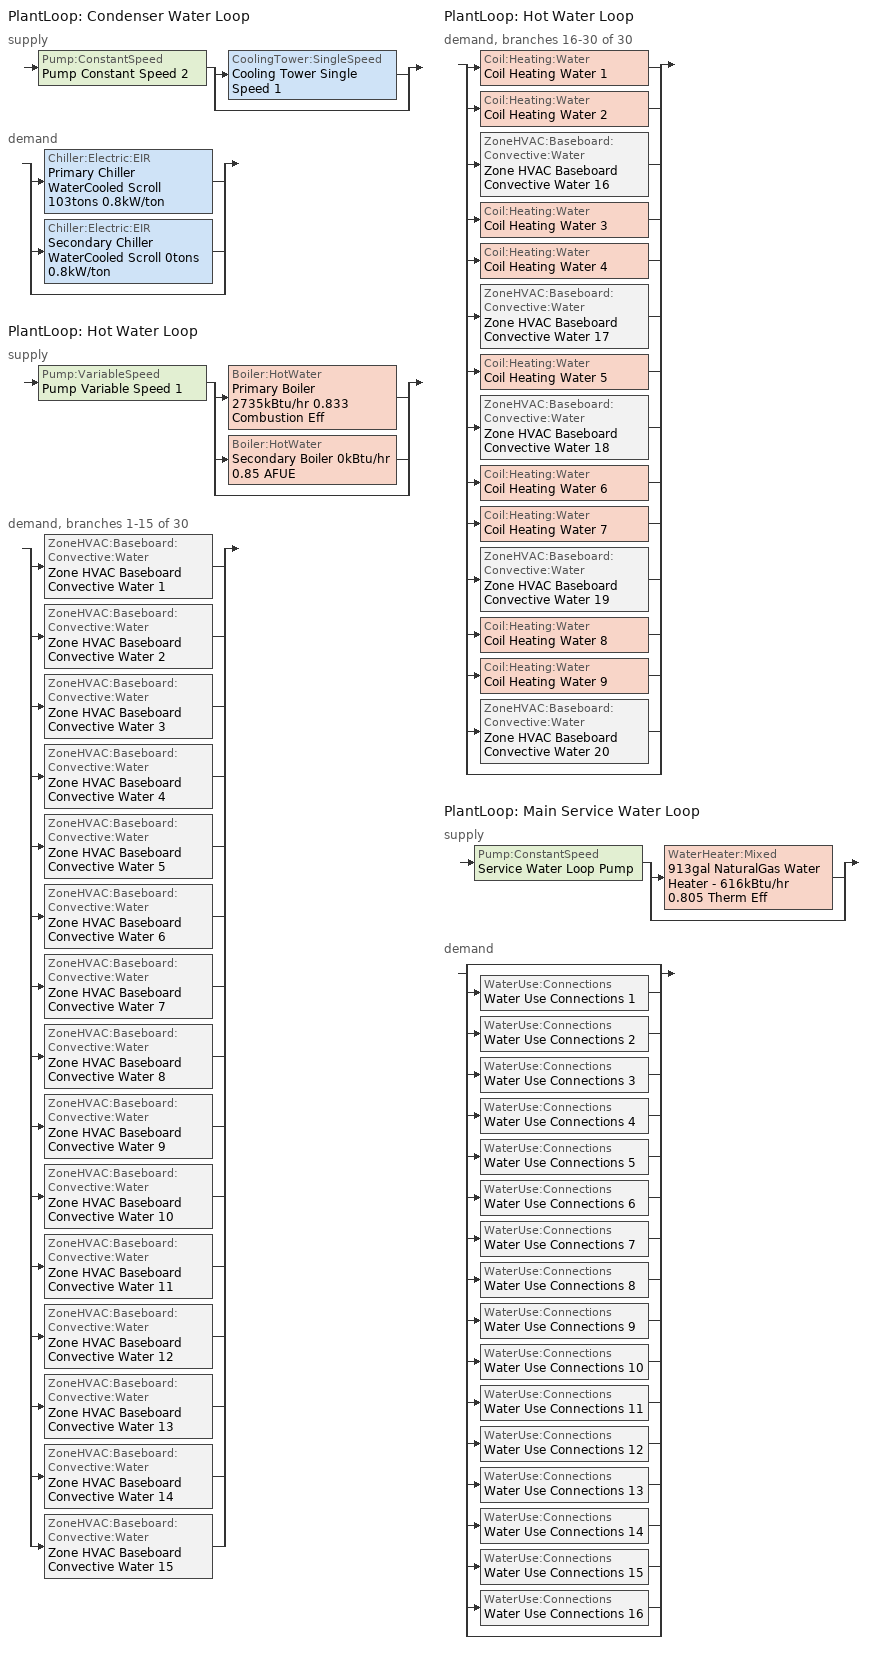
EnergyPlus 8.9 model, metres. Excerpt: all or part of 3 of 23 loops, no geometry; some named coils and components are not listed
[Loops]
PlantLoop 'Condenser Water Loop'
 supply: Pump:ConstantSpeed 'Pump Constant Speed 2' > split
  | CoolingTower:SingleSpeed 'Cooling Tower Single Speed 1'
  | bypass
 demand: split
  | Chiller:Electric:EIR 'Primary Chiller WaterCooled Scroll 103tons 0.8kW/ton'
  | Chiller:Electric:EIR 'Secondary Chiller WaterCooled Scroll 0tons 0.8kW/ton'
  | bypass
PlantLoop 'Hot Water Loop'
 supply: Pump:VariableSpeed 'Pump Variable Speed 1' > split
  | Boiler:HotWater 'Primary Boiler 2735kBtu/hr 0.833 Combustion Eff'
  | Boiler:HotWater 'Secondary Boiler 0kBtu/hr 0.85 AFUE'
  | bypass
 demand, branches 1-15 of 30: split
  | ZoneHVAC:Baseboard:Convective:Water 'Zone HVAC Baseboard Convective Water 1'
  | ZoneHVAC:Baseboard:Convective:Water 'Zone HVAC Baseboard Convective Water 2'
  | ZoneHVAC:Baseboard:Convective:Water 'Zone HVAC Baseboard Convective Water 3'
  | ZoneHVAC:Baseboard:Convective:Water 'Zone HVAC Baseboard Convective Water 4'
  | ZoneHVAC:Baseboard:Convective:Water 'Zone HVAC Baseboard Convective Water 5'
  | ZoneHVAC:Baseboard:Convective:Water 'Zone HVAC Baseboard Convective Water 6'
  | ZoneHVAC:Baseboard:Convective:Water 'Zone HVAC Baseboard Convective Water 7'
  | ZoneHVAC:Baseboard:Convective:Water 'Zone HVAC Baseboard Convective Water 8'
  | ZoneHVAC:Baseboard:Convective:Water 'Zone HVAC Baseboard Convective Water 9'
  | ZoneHVAC:Baseboard:Convective:Water 'Zone HVAC Baseboard Convective Water 10'
  | ZoneHVAC:Baseboard:Convective:Water 'Zone HVAC Baseboard Convective Water 11'
  | ZoneHVAC:Baseboard:Convective:Water 'Zone HVAC Baseboard Convective Water 12'
  | ZoneHVAC:Baseboard:Convective:Water 'Zone HVAC Baseboard Convective Water 13'
  | ZoneHVAC:Baseboard:Convective:Water 'Zone HVAC Baseboard Convective Water 14'
  | ZoneHVAC:Baseboard:Convective:Water 'Zone HVAC Baseboard Convective Water 15'
PlantLoop 'Hot Water Loop'
 demand, branches 16-30 of 30: split
  | Coil:Heating:Water 'Coil Heating Water 1'
  | Coil:Heating:Water 'Coil Heating Water 2'
  | ZoneHVAC:Baseboard:Convective:Water 'Zone HVAC Baseboard Convective Water 16'
  | Coil:Heating:Water 'Coil Heating Water 3'
  | Coil:Heating:Water 'Coil Heating Water 4'
  | ZoneHVAC:Baseboard:Convective:Water 'Zone HVAC Baseboard Convective Water 17'
  | Coil:Heating:Water 'Coil Heating Water 5'
  | ZoneHVAC:Baseboard:Convective:Water 'Zone HVAC Baseboard Convective Water 18'
  | Coil:Heating:Water 'Coil Heating Water 6'
  | Coil:Heating:Water 'Coil Heating Water 7'
  | ZoneHVAC:Baseboard:Convective:Water 'Zone HVAC Baseboard Convective Water 19'
  | Coil:Heating:Water 'Coil Heating Water 8'
  | Coil:Heating:Water 'Coil Heating Water 9'
  | ZoneHVAC:Baseboard:Convective:Water 'Zone HVAC Baseboard Convective Water 20'
  | bypass
PlantLoop 'Main Service Water Loop'
 supply: Pump:ConstantSpeed 'Service Water Loop Pump' > split
  | WaterHeater:Mixed '913gal NaturalGas Water Heater - 616kBtu/hr 0.805 Therm Eff'
  | bypass
 demand: split
  | bypass
  | WaterUse:Connections 'Water Use Connections 1'
  | WaterUse:Connections 'Water Use Connections 2'
  | WaterUse:Connections 'Water Use Connections 3'
  | WaterUse:Connections 'Water Use Connections 4'
  | WaterUse:Connections 'Water Use Connections 5'
  | WaterUse:Connections 'Water Use Connections 6'
  | WaterUse:Connections 'Water Use Connections 7'
  | WaterUse:Connections 'Water Use Connections 8'
  | WaterUse:Connections 'Water Use Connections 9'
  | WaterUse:Connections 'Water Use Connections 10'
  | WaterUse:Connections 'Water Use Connections 11'
  | WaterUse:Connections 'Water Use Connections 12'
  | WaterUse:Connections 'Water Use Connections 13'
  | WaterUse:Connections 'Water Use Connections 14'
  | WaterUse:Connections 'Water Use Connections 15'
  | WaterUse:Connections 'Water Use Connections 16'
  | bypass
[Coil:Heating:Water] Availability Schedule=Always On Discrete; U-Factor Times Area Value {W/K}=Autosize; Maximum Water Flow Rate {m3/s}=Autosize; Performance Input Method=UFactorTimesAreaAndDesignWaterFlowRate; Rated Capacity {W}=Autosize; Rated Inlet Water Temperature {C}=82.2; Rated Inlet Air Temperature {C}=16.6; Rated Outlet Water Temperature {C}=71.1; Rated Outlet Air Temperature {C}=32.2; Rated Ratio for Air and Water Convection=0.5
Coil Heating Water 4; Coil Heating Water 9; Coil Heating Water 2; Coil Heating Water 5; Coil Heating Water 7
[ZoneHVAC:Baseboard:Convective:Water] Availability Schedule=Always On Discrete; Heating Design Capacity Method=HeatingDesignCapacity; Heating Design Capacity {W}=Autosize; Heating Design Capacity Per Floor Area {W/m2}=0; Fraction of Autosized Heating Design Capacity=0.8; U-Factor Times Area Value {W/K}=Autosize; Maximum Water Flow Rate {m3/s}=Autosize; Convergence Tolerance=0.001
Zone HVAC Baseboard Convective Water 17; Zone HVAC Baseboard Convective Water 20; Zone HVAC Baseboard Convective Water 9; Zone HVAC Baseboard Convective Water 10; Zone HVAC Baseboard Convective Water 11; Zone HVAC Baseboard Convective Water 4; Zone HVAC Baseboard Convective Water 16; Zone HVAC Baseboard Convective Water 12; Zone HVAC Baseboard Convective Water 13; Zone HVAC Baseboard Convective Water 14; Zone HVAC Baseboard Convective Water 15; Zone HVAC Baseboard Convective Water 8; Zone HVAC Baseboard Convective Water 18; Zone HVAC Baseboard Convective Water 19; Zone HVAC Baseboard Convective Water 6; Zone HVAC Baseboard Convective Water 7; Zone HVAC Baseboard Convective Water 5; Zone HVAC Baseboard Convective Water 3; Zone HVAC Baseboard Convective Water 1; Zone HVAC Baseboard Convective Water 2
[SetpointManager:Scheduled] Control Variable=Temperature
Name | Schedule
Setpoint Manager Scheduled 2 | CW Temp
Service hot water setpoint manager | Service Water Loop Temp - 140F
[PlantLoop] Fluid Type=Water; Maximum Loop Flow Rate {m3/s}=Autosize; Minimum Loop Flow Rate {m3/s}=0; Plant Loop Volume {m3}=Autocalculate; Load Distribution Scheme=Optimal; Plant Loop Demand Calculation Scheme=SingleSetpoint
Name | Plant Equipment Operation Scheme | Maximum Loop Temperature {C} | Minimum Loop Temperature {C}
Condenser Water Loop | Condenser Water Loop Operation Schemes | 100 | 0
Hot Water Loop | Hot Water Loop Operation Schemes | 100 | 0
Main Service Water Loop | Main Service Water Loop Operation Schemes | 60 | 10
[Sizing:Plant] Sizing Option=NonCoincident; Zone Timesteps in Averaging Window=1; Coincident Sizing Factor Mode=None
Name | Loop Type | Design Loop Exit Temperature {C} | Loop Design Temperature Difference {deltaC}
Condenser Water Loop | Condenser | 29 | 6
Hot Water Loop | Heating | 82 | 16
Main Service Water Loop | Heating | 60 | 5
[Pump:ConstantSpeed] Design Flow Rate {m3/s}=Autosize; Design Power Consumption {W}=Autosize; Fraction of Motor Inefficiencies to Fluid Stream=0; Pump Control Type=Intermittent; Design Power Sizing Method=PowerPerFlowPerPressure; Design Electric Power per Unit Flow Rate {W/(m3/s)}=348701.1; Design Shaft Power per Unit Flow Rate per Unit Head=1.28205
Name | Design Pump Head {Pa} | Motor Efficiency
Pump Constant Speed 2 | 179352 | 0.924
Service Water Loop Pump | 289121 | 0.855
[PlantEquipmentOperationSchemes] Control Scheme Schedule Name 1=Always On Discrete
Name | Control Scheme Object Type 1 | Control Scheme Name 1
Condenser Water Loop Operation Schemes | PlantEquipmentOperation:CoolingLoad | Condenser Water Loop Cooling Operation Scheme
Hot Water Loop Operation Schemes | PlantEquipmentOperation:HeatingLoad | Hot Water Loop Heating Operation Scheme
Main Service Water Loop Operation Schemes | PlantEquipmentOperation:HeatingLoad | Main Service Water Loop Heating Operation Scheme
[PlantEquipmentOperation:CoolingLoad]
Condenser Water Loop Cooling Operation Scheme: Load Range Lower Limit 1 {W}=0; Load Range Upper Limit 1 {W}=1000000000; Range Equipment List Name 1=Condenser Water Loop Cooling Equipment List
[PlantEquipmentList]
Condenser Water Loop Cooling Equipment List: CoolingTower:SingleSpeed, Cooling Tower Single Speed 1
Hot Water Loop Heating Equipment List: Boiler:HotWater, Primary Boiler 2735kBtu/hr 0.833 Combustion Eff, Boiler:HotWater, Secondary Boiler 0kBtu/hr 0.85 AFUE
Main Service Water Loop Heating Equipment List: WaterHeater:Mixed, 913gal NaturalGas Water Heater - 616kBtu/hr 0.805 Therm Eff
[CoolingTower:SingleSpeed]
Cooling Tower Single Speed 1: Design Water Flow Rate {m3/s}=Autosize; Design Air Flow Rate {m3/s}=Autosize; Design Fan Power {W}=6601.22; Design U-Factor Times Area Value {W/K}=Autosize; Free Convection Air Flow Rate {m3/s}=Autosize; Free Convection Air Flow Rate Sizing Factor=0.1; Free Convection U-Factor Times Area Value {W/K}=Autosize; Free Convection U-Factor Times Area Value Sizing Factor=0.1; Performance Input Method=UFactorTimesAreaAndDesignWaterFlowRate; Heat Rejection Capacity and Nominal Capacity Sizing Ratio=1.25; Free Convection Capacity {W}=0; Free Convection Nominal Capacity Sizing Factor=0.1; Design Inlet Air Dry-Bulb Temperature {C}=24; Design Inlet Air Wet-Bulb Temperature {C}=24; Design Approach Temperature {deltaC}=5; Design Range Temperature {deltaC}=5; Basin Heater Capacity {W/K}=0; Basin Heater Setpoint Temperature {C}=2; Evaporation Loss Mode=LossFactor; Evaporation Loss Factor {percent/K}=0.2; Drift Loss Percent {percent}=0.008; Blowdown Calculation Mode=ConcentrationRatio; Blowdown Concentration Ratio=3; Capacity Control=FanCycling; Number of Cells=1; Cell Control=MinimalCell; Cell Minimum  Water Flow Rate Fraction=0.33; Cell Maximum Water Flow Rate Fraction=2.5; Sizing Factor=1
[Pump:VariableSpeed]
Pump Variable Speed 1: Design Maximum Flow Rate {m3/s}=Autosize; Design Pump Head {Pa}=179352; Design Power Consumption {W}=Autosize; Motor Efficiency=0.895; Fraction of Motor Inefficiencies to Fluid Stream=0; Coefficient 1 of the Part Load Performance Curve=0; Coefficient 2 of the Part Load Performance Curve=1; Coefficient 3 of the Part Load Performance Curve=0; Coefficient 4 of the Part Load Performance Curve=0; Design Minimum Flow Rate {m3/s}=0; Pump Control Type=Intermittent; Skin Loss Radiative Fraction=0.5; Design Power Sizing Method=PowerPerFlowPerPressure; Design Electric Power per Unit Flow Rate {W/(m3/s)}=348701.1; Design Shaft Power per Unit Flow Rate per Unit Head=1.28205; Design Minimum Flow Rate Fraction=0
[Boiler:HotWater] Fuel Type=NaturalGas; Design Water Outlet Temperature {C}=82; Design Water Flow Rate {m3/s}=Autosize; Maximum Part Load Ratio=1; Optimum Part Load Ratio=1; Water Outlet Upper Temperature Limit {C}=99; Parasitic Electric Load {W}=0; Sizing Factor=1
Name | Nominal Capacity {W} | Nominal Thermal Efficiency | Minimum Part Load Ratio | Boiler Flow Mode
Primary Boiler 2735kBtu/hr 0.833 Combustion Eff | 801516 | 0.826 | 0.25 | LeavingSetpointModulated
Secondary Boiler 0kBtu/hr 0.85 AFUE | 0.001 | 0.85 | 0 | ConstantFlow
[SetpointManager:OutdoorAirReset]
Setpoint Manager Outdoor Air Reset 1: Control Variable=Temperature; Setpoint at Outdoor Low Temperature {C}=82; Outdoor Low Temperature {C}=-16; Setpoint at Outdoor High Temperature {C}=60; Outdoor High Temperature {C}=0
[PlantEquipmentOperation:HeatingLoad] Load Range Lower Limit 1 {W}=0; Load Range Upper Limit 1 {W}=1000000000
Name | Range Equipment List Name 1
Hot Water Loop Heating Operation Scheme | Hot Water Loop Heating Equipment List
Main Service Water Loop Heating Operation Scheme | Main Service Water Loop Heating Equipment List
[WaterHeater:Mixed]
913gal NaturalGas Water Heater - 616kBtu/hr 0.805 Therm Eff: Tank Volume {m3}=3.45464; Setpoint Temperature Schedule=Service Water Loop Temp - 140F; Deadband Temperature Difference {deltaC}=2; Maximum Temperature Limit {C}=82.2222; Heater Control Type=Cycle; Heater Maximum Capacity {W}=180505; Heater Ignition Minimum Flow Rate {m3/s}=0; Heater Ignition Delay {s}=0; Heater Fuel Type=NaturalGas; Heater Thermal Efficiency=0.805316; Part Load Factor Curve=SWH-EFFFPLR-NECB2011; Off Cycle Parasitic Fuel Consumption Rate {W}=20; Off Cycle Parasitic Fuel Type=NaturalGas; Off Cycle Parasitic Heat Fraction to Tank=0.8; On Cycle Parasitic Fuel Consumption Rate {W}=0; On Cycle Parasitic Fuel Type=NaturalGas; On Cycle Parasitic Heat Fraction to Tank=0; Ambient Temperature Indicator=Schedule; Ambient Temperature Schedule=Water Heater Ambient Temp Schedule - 70F; Off Cycle Loss Coefficient to Ambient Temperature {W/K}=24.6759; Off Cycle Loss Fraction to Zone=1; On Cycle Loss Coefficient to Ambient Temperature {W/K}=24.6759; On Cycle Loss Fraction to Zone=1; Use Side Effectiveness=1; Source Side Effectiveness=1; Use Side Design Flow Rate {m3/s}=Autosize; Source Side Design Flow Rate {m3/s}=Autosize; Indirect Water Heating Recovery Time {hr}=1.5; Source Side Flow Control Mode=IndirectHeatPrimarySetpoint
[WaterUse:Connections]
Name | Water Use Equipment Name 1
Water Use Connections 1 | Audience - auditorium-space function Service Water Use 0.96gal/min
Water Use Connections 2 | Audience - motion picture-space function Service Water Use 0.96gal/min
Water Use Connections 3 | Audience - performance arts-space function Service Water Use 0.64gal/min
Water Use Connections 4 | Automotive - repair-space function Service Water Use 0.72gal/min
Water Use Connections 5 | Bank - banking and offices-space function Service Water Use 0.51gal/min
Water Use Connections 6 | Classroom/lecture/training-space function Service Water Use 1.39gal/min
Water Use Connections 7 | Conf./meet./multi-purpose-space function Service Water Use 1.44gal/min
Water Use Connections 8 | Convention centre - audience-space function Service Water Use 0.96gal/min
Water Use Connections 9 | Convention centre - exhibit-space function Service Water Use 0.96gal/min
Water Use Connections 10 | Wholebuilding-penitentiary Service Water Use 2.13gal/min
Water Use Connections 11 | Wholebuilding-performing arts theatre Service Water Use 0.6gal/min
Water Use Connections 12 | Wholebuilding-police station Service Water Use 0.77gal/min
Water Use Connections 13 | Wholebuilding-post office Service Water Use 0.58gal/min
Water Use Connections 14 | Wholebuilding-religious Service Water Use 0.48gal/min
Water Use Connections 15 | Wholebuilding-retail Service Water Use 0.21gal/min
Water Use Connections 16 | Wholebuilding-school/university Service Water Use 1.2gal/min
[WaterUse:Equipment]
Name | Peak Flow Rate {m3/s} | Flow Rate Fraction Schedule | Target Temperature Schedule | Zone | Sensible Fraction Schedule | Latent Fraction Schedule
Audience - auditorium-space function Service Water Use 0.96gal/min | 6.0255e-05 | NECB-C-Service Water Heating | Schedule Ruleset 5 | ALL_ST=Audience - auditorium_FL=Story 1_SCH=C | Schedule Ruleset 3 | Schedule Ruleset 4
Audience - motion picture-space function Service Water Use 0.96gal/min | 6.0255e-05 | NECB-C-Service Water Heating | Schedule Ruleset 8 | ALL_ST=Audience - motion picture_FL=Story 1_SCH=C | Schedule Ruleset 6 | Schedule Ruleset 7
Audience - performance arts-space function Service Water Use 0.64gal/min | 4.01808e-05 | NECB-C-Service Water Heating | Schedule Ruleset 11 | ALL_ST=Audience - performance arts_FL=Story 3_SCH=C | Schedule Ruleset 9 | Schedule Ruleset 10
Automotive - repair-space function Service Water Use 0.72gal/min | 4.53877e-05 | NECB-E-Service Water Heating | Schedule Ruleset 14 | ALL_ST=Automotive - repair_FL=Story 1_SCH=E | Schedule Ruleset 12 | Schedule Ruleset 13
Bank - banking and offices-space function Service Water Use 0.51gal/min | 3.23283e-05 | NECB-A-Service Water Heating | Schedule Ruleset 17 | ALL_ST=Bank - banking and offices_FL=Story 1_SCH=A | Schedule Ruleset 15 | Schedule Ruleset 16
Classroom/lecture/training-space function Service Water Use 1.39gal/min | 8.74523e-05 | NECB-D-Service Water Heating | Schedule Ruleset 20 | ALL_ST=Classroom/lecture/training_FL=Story 2_SCH=D | Schedule Ruleset 18 | Schedule Ruleset 19
Conf./meet./multi-purpose-space function Service Water Use 1.44gal/min | 9.09732e-05 | NECB-C-Service Water Heating | Schedule Ruleset 23 | ALL_ST=Conf./meet./multi-purpose_FL=Story 4_SCH=C | Schedule Ruleset 21 | Schedule Ruleset 22
Convention centre - audience-space function Service Water Use 0.96gal/min | 6.0255e-05 | NECB-C-Service Water Heating | Schedule Ruleset 26 | ALL_ST=Convention centre - audience_FL=Story 3_SCH=C | Schedule Ruleset 24 | Schedule Ruleset 25
Convention centre - exhibit-space function Service Water Use 0.96gal/min | 6.0255e-05 | NECB-C-Service Water Heating | Schedule Ruleset 29 | ALL_ST=Convention centre - exhibit_FL=Story 2_SCH=C | Schedule Ruleset 27 | Schedule Ruleset 28
Wholebuilding-penitentiary Service Water Use 2.13gal/min | 0.000134376 | NECB-H-Service Water Heating | Schedule Ruleset 32 | DU_BT=Penitentiary_ST=WholeBuilding_FL=Story 4_SCHH | Schedule Ruleset 30 | Schedule Ruleset 31
Wholebuilding-performing arts theatre Service Water Use 0.6gal/min | 3.7796e-05 | NECB-C-Service Water Heating | Schedule Ruleset 35 | ALL_ST=WholeBuilding_FL=Story 4_SCH=C | Schedule Ruleset 33 | Schedule Ruleset 34
Wholebuilding-police station Service Water Use 0.77gal/min | 4.83857e-05 | NECB-H-Service Water Heating | Schedule Ruleset 38 | ALL_ST=WholeBuilding_FL=Story 3_SCH=H | Schedule Ruleset 36 | Schedule Ruleset 37
Wholebuilding-post office Service Water Use 0.58gal/min | 3.62893e-05 | NECB-A-Service Water Heating | Schedule Ruleset 41 | ALL_ST=WholeBuilding_FL=Story 3_SCH=A | Schedule Ruleset 39 | Schedule Ruleset 40
Wholebuilding-religious Service Water Use 0.48gal/min | 3.0241e-05 | NECB-I-Service Water Heating | Schedule Ruleset 44 | ALL_ST=WholeBuilding_FL=Story 3_SCH=I | Schedule Ruleset 42 | Schedule Ruleset 43
Wholebuilding-retail Service Water Use 0.21gal/min | 1.34334e-05 | NECB-C-Service Water Heating | Schedule Ruleset 47 | ALL_ST=WholeBuilding_FL=Story 2_SCH=C | Schedule Ruleset 45 | Schedule Ruleset 46
Wholebuilding-school/university Service Water Use 1.2gal/min | 7.5592e-05 | NECB-D-Service Water Heating | Schedule Ruleset 50 | ALL_ST=WholeBuilding_FL=Story 1_SCH=D | Schedule Ruleset 48 | Schedule Ruleset 49
[Schedule:Day:Interval]
NECB-A-Service Water Heating Default; NECB-A-Service Water Heating Default|Wkdy Day: No, 07:00, 0.05, 08:00, 0.1, 10:00, 0.5, 16:00, 0.9, 17:00, 0.7, 18:00, 0.5, 19:00, 0.3, 22:00, 0.2, 24:00, 0.05
NECB-A-Service Water Heating Sat Day; NECB-A-Service Water Heating Sun|Hol Day; NECB-D-Service Water Heating Sat Day; NECB-D-Service Water Heating Sun|Hol Day; NECB-E-Service Water Heating Sun|Hol Day; Schedule Day 11; Schedule Day 14; Schedule Day 17; Schedule Day 20; Schedule Day 23; Schedule Day 26; Schedule Day 29; Schedule Day 32; Schedule Day 35; Schedule Day 38; Schedule Day 41; Schedule Day 44; Schedule Day 47; Schedule Day 50; Schedule Day 53; Schedule Day 8: No, 24:00, 0.05
NECB-C-Service Water Heating Default; NECB-C-Service Water Heating Default|Wkdy Day: No, 08:00, 0.05, 09:00, 0.1, 10:00, 0.2, 11:00, 0.3, 12:00, 0.4, 16:00, 0.8, 17:00, 0.6, 18:00, 0.4, 19:00, 0.3, 21:00, 0.2, 24:00, 0.05
NECB-C-Service Water Heating Sat Day: No, 08:00, 0.05, 09:00, 0.1, 10:00, 0.2, 11:00, 0.3, 12:00, 0.5, 16:00, 0.9, 17:00, 0.7, 18:00, 0.5, 19:00, 0.3, 21:00, 0.2, 24:00, 0.05
NECB-C-Service Water Heating Sun|Hol Day: No, 10:00, 0.05, 11:00, 0.1, 12:00, 0.2, 13:00, 0.4, 15:00, 0.8, 16:00, 0.6, 17:00, 0.4, 18:00, 0.3, 19:00, 0.2, 24:00, 0.05
NECB-D-Service Water Heating Default; NECB-D-Service Water Heating Default|Wkdy Day: No, 08:00, 0.05, 10:00, 0.5, 16:00, 0.9, 17:00, 0.7, 18:00, 0.3, 21:00, 0.5, 22:00, 0.3, 24:00, 0.05
NECB-E-Service Water Heating Default; NECB-E-Service Water Heating Default|Wkdy Day: No, 08:00, 0.05, 09:00, 0.1, 10:00, 0.4, 12:00, 0.5, 13:00, 0.7, 14:00, 0.9, 15:00, 0.8, 16:00, 0.7, 17:00, 0.8, 18:00, 0.3, 24:00, 0.05
NECB-E-Service Water Heating Sat Day: No, 10:00, 0.05, 12:00, 0.2, 13:00, 0.4, 16:00, 0.2, 24:00, 0.05
NECB-H-Service Water Heating Default; NECB-H-Service Water Heating Default|Wkdy Day; NECB-H-Service Water Heating Sat Day; NECB-H-Service Water Heating Sun|Hol Day: No, 24:00, 0.9
NECB-I-Service Water Heating Default; NECB-I-Service Water Heating Default|Wkdy Day: No, 01:00, 0.2, 15:00, 0.05, 18:00, 0.2, 19:00, 0.4, 22:00, 0.9, 23:00, 0.8, 24:00, 0.6
NECB-I-Service Water Heating Sat Day: No, 01:00, 0.2, 10:00, 0.05, 13:00, 0.2, 14:00, 0.4, 15:00, 0.8, 16:00, 0.9, 17:00, 0.8, 18:00, 0.6, 20:00, 0.4, 22:00, 0.9, 23:00, 0.8, 24:00, 0.6
NECB-I-Service Water Heating Sun|Hol Day: No, 07:00, 0.05, 08:00, 0.1, 09:00, 0.2, 11:00, 0.4, 12:00, 0.2, 13:00, 0.1, 24:00, 0.05
satCW Temp 1; Schedule Day 4; sunCW Temp 1; wkdCW Temp 1: No, 01:00, 29, 02:00, 29, 03:00, 29, 04:00, 29, 05:00, 29, 06:00, 29, 07:00, 29, 08:00, 29, 09:00, 29, 10:00, 29, 11:00, 29, 12:00, 29, 13:00, 29, 14:00, 29, 15:00, 29, 16:00, 29, 17:00, 29, 18:00, 29, 19:00, 29, 20:00, 29, 21:00, 29, 22:00, 29, 23:00, 29, 24:00, 29
Schedule Day 10; Schedule Day 13; Schedule Day 16; Schedule Day 19; Schedule Day 22; Schedule Day 25; Schedule Day 28; Schedule Day 31; Schedule Day 34; Schedule Day 37; Schedule Day 40; Schedule Day 43; Schedule Day 46; Schedule Day 49; Schedule Day 52; Schedule Day 7: No, 24:00, 0.2
Schedule Day 12; Schedule Day 15; Schedule Day 18; Schedule Day 21; Schedule Day 24; Schedule Day 27; Schedule Day 30; Schedule Day 33; Schedule Day 36; Schedule Day 39; Schedule Day 42; Schedule Day 45; Schedule Day 48; Schedule Day 51; Schedule Day 54; Schedule Day 9; Service Water Loop Temp - 140F Default: No, 24:00, 60
Water Heater Ambient Temp Schedule - 70F Default: No, 24:00, 21.1111
[Schedule:Week:Daily]
CW Temp Week Rule - Jan1-Dec31: sunCW Temp 1, wkdCW Temp 1, wkdCW Temp 1, wkdCW Temp 1, wkdCW Temp 1, wkdCW Temp 1, satCW Temp 1, Schedule Day 4, Schedule Day 4, Schedule Day 4, Schedule Day 4, Schedule Day 4
NECB-A-Service Water Heating Week Rule - Jan1-Dec31: NECB-A-Service Water Heating Sun|Hol Day, NECB-A-Service Water Heating Default|Wkdy Day, NECB-A-Service Water Heating Default|Wkdy Day, NECB-A-Service Water Heating Default|Wkdy Day, NECB-A-Service Water Heating Default|Wkdy Day, NECB-A-Service Water Heating Default|Wkdy Day, NECB-A-Service Water Heating Sat Day, NECB-A-Service Water Heating Default, NECB-A-Service Water Heating Default, NECB-A-Service Water Heating Default, NECB-A-Service Water Heating Default, NECB-A-Service Water Heating Default
NECB-C-Service Water Heating Week Rule - Jan1-Dec31: NECB-C-Service Water Heating Sun|Hol Day, NECB-C-Service Water Heating Default|Wkdy Day, NECB-C-Service Water Heating Default|Wkdy Day, NECB-C-Service Water Heating Default|Wkdy Day, NECB-C-Service Water Heating Default|Wkdy Day, NECB-C-Service Water Heating Default|Wkdy Day, NECB-C-Service Water Heating Sat Day, NECB-C-Service Water Heating Default, NECB-C-Service Water Heating Default, NECB-C-Service Water Heating Default, NECB-C-Service Water Heating Default, NECB-C-Service Water Heating Default
NECB-D-Service Water Heating Week Rule - Jan1-Dec31: NECB-D-Service Water Heating Sun|Hol Day, NECB-D-Service Water Heating Default|Wkdy Day, NECB-D-Service Water Heating Default|Wkdy Day, NECB-D-Service Water Heating Default|Wkdy Day, NECB-D-Service Water Heating Default|Wkdy Day, NECB-D-Service Water Heating Default|Wkdy Day, NECB-D-Service Water Heating Sat Day, NECB-D-Service Water Heating Default, NECB-D-Service Water Heating Default, NECB-D-Service Water Heating Default, NECB-D-Service Water Heating Default, NECB-D-Service Water Heating Default
NECB-E-Service Water Heating Week Rule - Jan1-Dec31: NECB-E-Service Water Heating Sun|Hol Day, NECB-E-Service Water Heating Default|Wkdy Day, NECB-E-Service Water Heating Default|Wkdy Day, NECB-E-Service Water Heating Default|Wkdy Day, NECB-E-Service Water Heating Default|Wkdy Day, NECB-E-Service Water Heating Default|Wkdy Day, NECB-E-Service Water Heating Sat Day, NECB-E-Service Water Heating Default, NECB-E-Service Water Heating Default, NECB-E-Service Water Heating Default, NECB-E-Service Water Heating Default, NECB-E-Service Water Heating Default
NECB-H-Service Water Heating Week Rule - Jan1-Dec31: NECB-H-Service Water Heating Sun|Hol Day, NECB-H-Service Water Heating Default|Wkdy Day, NECB-H-Service Water Heating Default|Wkdy Day, NECB-H-Service Water Heating Default|Wkdy Day, NECB-H-Service Water Heating Default|Wkdy Day, NECB-H-Service Water Heating Default|Wkdy Day, NECB-H-Service Water Heating Sat Day, NECB-H-Service Water Heating Default, NECB-H-Service Water Heating Default, NECB-H-Service Water Heating Default, NECB-H-Service Water Heating Default, NECB-H-Service Water Heating Default
NECB-I-Service Water Heating Week Rule - Jan1-Dec31: NECB-I-Service Water Heating Sun|Hol Day, NECB-I-Service Water Heating Default|Wkdy Day, NECB-I-Service Water Heating Default|Wkdy Day, NECB-I-Service Water Heating Default|Wkdy Day, NECB-I-Service Water Heating Default|Wkdy Day, NECB-I-Service Water Heating Default|Wkdy Day, NECB-I-Service Water Heating Sat Day, NECB-I-Service Water Heating Default, NECB-I-Service Water Heating Default, NECB-I-Service Water Heating Default, NECB-I-Service Water Heating Default, NECB-I-Service Water Heating Default
Schedule Ruleset 10 Week Rule - Jan1-Dec31: Schedule Day 14, Schedule Day 14, Schedule Day 14, Schedule Day 14, Schedule Day 14, Schedule Day 14, Schedule Day 14, Schedule Day 14, Schedule Day 14, Schedule Day 14, Schedule Day 14, Schedule Day 14
Schedule Ruleset 11 Week Rule - Jan1-Dec31: Schedule Day 15, Schedule Day 15, Schedule Day 15, Schedule Day 15, Schedule Day 15, Schedule Day 15, Schedule Day 15, Schedule Day 15, Schedule Day 15, Schedule Day 15, Schedule Day 15, Schedule Day 15
Schedule Ruleset 12 Week Rule - Jan1-Dec31: Schedule Day 16, Schedule Day 16, Schedule Day 16, Schedule Day 16, Schedule Day 16, Schedule Day 16, Schedule Day 16, Schedule Day 16, Schedule Day 16, Schedule Day 16, Schedule Day 16, Schedule Day 16
Schedule Ruleset 13 Week Rule - Jan1-Dec31: Schedule Day 17, Schedule Day 17, Schedule Day 17, Schedule Day 17, Schedule Day 17, Schedule Day 17, Schedule Day 17, Schedule Day 17, Schedule Day 17, Schedule Day 17, Schedule Day 17, Schedule Day 17
Schedule Ruleset 14 Week Rule - Jan1-Dec31: Schedule Day 18, Schedule Day 18, Schedule Day 18, Schedule Day 18, Schedule Day 18, Schedule Day 18, Schedule Day 18, Schedule Day 18, Schedule Day 18, Schedule Day 18, Schedule Day 18, Schedule Day 18
Schedule Ruleset 15 Week Rule - Jan1-Dec31: Schedule Day 19, Schedule Day 19, Schedule Day 19, Schedule Day 19, Schedule Day 19, Schedule Day 19, Schedule Day 19, Schedule Day 19, Schedule Day 19, Schedule Day 19, Schedule Day 19, Schedule Day 19
Schedule Ruleset 16 Week Rule - Jan1-Dec31: Schedule Day 20, Schedule Day 20, Schedule Day 20, Schedule Day 20, Schedule Day 20, Schedule Day 20, Schedule Day 20, Schedule Day 20, Schedule Day 20, Schedule Day 20, Schedule Day 20, Schedule Day 20
Schedule Ruleset 17 Week Rule - Jan1-Dec31: Schedule Day 21, Schedule Day 21, Schedule Day 21, Schedule Day 21, Schedule Day 21, Schedule Day 21, Schedule Day 21, Schedule Day 21, Schedule Day 21, Schedule Day 21, Schedule Day 21, Schedule Day 21
Schedule Ruleset 18 Week Rule - Jan1-Dec31: Schedule Day 22, Schedule Day 22, Schedule Day 22, Schedule Day 22, Schedule Day 22, Schedule Day 22, Schedule Day 22, Schedule Day 22, Schedule Day 22, Schedule Day 22, Schedule Day 22, Schedule Day 22
Schedule Ruleset 19 Week Rule - Jan1-Dec31: Schedule Day 23, Schedule Day 23, Schedule Day 23, Schedule Day 23, Schedule Day 23, Schedule Day 23, Schedule Day 23, Schedule Day 23, Schedule Day 23, Schedule Day 23, Schedule Day 23, Schedule Day 23
Schedule Ruleset 20 Week Rule - Jan1-Dec31: Schedule Day 24, Schedule Day 24, Schedule Day 24, Schedule Day 24, Schedule Day 24, Schedule Day 24, Schedule Day 24, Schedule Day 24, Schedule Day 24, Schedule Day 24, Schedule Day 24, Schedule Day 24
Schedule Ruleset 21 Week Rule - Jan1-Dec31: Schedule Day 25, Schedule Day 25, Schedule Day 25, Schedule Day 25, Schedule Day 25, Schedule Day 25, Schedule Day 25, Schedule Day 25, Schedule Day 25, Schedule Day 25, Schedule Day 25, Schedule Day 25
Schedule Ruleset 22 Week Rule - Jan1-Dec31: Schedule Day 26, Schedule Day 26, Schedule Day 26, Schedule Day 26, Schedule Day 26, Schedule Day 26, Schedule Day 26, Schedule Day 26, Schedule Day 26, Schedule Day 26, Schedule Day 26, Schedule Day 26
Schedule Ruleset 23 Week Rule - Jan1-Dec31: Schedule Day 27, Schedule Day 27, Schedule Day 27, Schedule Day 27, Schedule Day 27, Schedule Day 27, Schedule Day 27, Schedule Day 27, Schedule Day 27, Schedule Day 27, Schedule Day 27, Schedule Day 27
Schedule Ruleset 24 Week Rule - Jan1-Dec31: Schedule Day 28, Schedule Day 28, Schedule Day 28, Schedule Day 28, Schedule Day 28, Schedule Day 28, Schedule Day 28, Schedule Day 28, Schedule Day 28, Schedule Day 28, Schedule Day 28, Schedule Day 28
Schedule Ruleset 25 Week Rule - Jan1-Dec31: Schedule Day 29, Schedule Day 29, Schedule Day 29, Schedule Day 29, Schedule Day 29, Schedule Day 29, Schedule Day 29, Schedule Day 29, Schedule Day 29, Schedule Day 29, Schedule Day 29, Schedule Day 29
Schedule Ruleset 26 Week Rule - Jan1-Dec31: Schedule Day 30, Schedule Day 30, Schedule Day 30, Schedule Day 30, Schedule Day 30, Schedule Day 30, Schedule Day 30, Schedule Day 30, Schedule Day 30, Schedule Day 30, Schedule Day 30, Schedule Day 30
Schedule Ruleset 27 Week Rule - Jan1-Dec31: Schedule Day 31, Schedule Day 31, Schedule Day 31, Schedule Day 31, Schedule Day 31, Schedule Day 31, Schedule Day 31, Schedule Day 31, Schedule Day 31, Schedule Day 31, Schedule Day 31, Schedule Day 31
Schedule Ruleset 28 Week Rule - Jan1-Dec31: Schedule Day 32, Schedule Day 32, Schedule Day 32, Schedule Day 32, Schedule Day 32, Schedule Day 32, Schedule Day 32, Schedule Day 32, Schedule Day 32, Schedule Day 32, Schedule Day 32, Schedule Day 32
Schedule Ruleset 29 Week Rule - Jan1-Dec31: Schedule Day 33, Schedule Day 33, Schedule Day 33, Schedule Day 33, Schedule Day 33, Schedule Day 33, Schedule Day 33, Schedule Day 33, Schedule Day 33, Schedule Day 33, Schedule Day 33, Schedule Day 33
Schedule Ruleset 3 Week Rule - Jan1-Dec31: Schedule Day 7, Schedule Day 7, Schedule Day 7, Schedule Day 7, Schedule Day 7, Schedule Day 7, Schedule Day 7, Schedule Day 7, Schedule Day 7, Schedule Day 7, Schedule Day 7, Schedule Day 7
Schedule Ruleset 30 Week Rule - Jan1-Dec31: Schedule Day 34, Schedule Day 34, Schedule Day 34, Schedule Day 34, Schedule Day 34, Schedule Day 34, Schedule Day 34, Schedule Day 34, Schedule Day 34, Schedule Day 34, Schedule Day 34, Schedule Day 34
Schedule Ruleset 31 Week Rule - Jan1-Dec31: Schedule Day 35, Schedule Day 35, Schedule Day 35, Schedule Day 35, Schedule Day 35, Schedule Day 35, Schedule Day 35, Schedule Day 35, Schedule Day 35, Schedule Day 35, Schedule Day 35, Schedule Day 35
Schedule Ruleset 32 Week Rule - Jan1-Dec31: Schedule Day 36, Schedule Day 36, Schedule Day 36, Schedule Day 36, Schedule Day 36, Schedule Day 36, Schedule Day 36, Schedule Day 36, Schedule Day 36, Schedule Day 36, Schedule Day 36, Schedule Day 36
Schedule Ruleset 33 Week Rule - Jan1-Dec31: Schedule Day 37, Schedule Day 37, Schedule Day 37, Schedule Day 37, Schedule Day 37, Schedule Day 37, Schedule Day 37, Schedule Day 37, Schedule Day 37, Schedule Day 37, Schedule Day 37, Schedule Day 37
Schedule Ruleset 34 Week Rule - Jan1-Dec31: Schedule Day 38, Schedule Day 38, Schedule Day 38, Schedule Day 38, Schedule Day 38, Schedule Day 38, Schedule Day 38, Schedule Day 38, Schedule Day 38, Schedule Day 38, Schedule Day 38, Schedule Day 38
Schedule Ruleset 35 Week Rule - Jan1-Dec31: Schedule Day 39, Schedule Day 39, Schedule Day 39, Schedule Day 39, Schedule Day 39, Schedule Day 39, Schedule Day 39, Schedule Day 39, Schedule Day 39, Schedule Day 39, Schedule Day 39, Schedule Day 39
Schedule Ruleset 36 Week Rule - Jan1-Dec31: Schedule Day 40, Schedule Day 40, Schedule Day 40, Schedule Day 40, Schedule Day 40, Schedule Day 40, Schedule Day 40, Schedule Day 40, Schedule Day 40, Schedule Day 40, Schedule Day 40, Schedule Day 40
Schedule Ruleset 37 Week Rule - Jan1-Dec31: Schedule Day 41, Schedule Day 41, Schedule Day 41, Schedule Day 41, Schedule Day 41, Schedule Day 41, Schedule Day 41, Schedule Day 41, Schedule Day 41, Schedule Day 41, Schedule Day 41, Schedule Day 41
Schedule Ruleset 38 Week Rule - Jan1-Dec31: Schedule Day 42, Schedule Day 42, Schedule Day 42, Schedule Day 42, Schedule Day 42, Schedule Day 42, Schedule Day 42, Schedule Day 42, Schedule Day 42, Schedule Day 42, Schedule Day 42, Schedule Day 42
Schedule Ruleset 39 Week Rule - Jan1-Dec31: Schedule Day 43, Schedule Day 43, Schedule Day 43, Schedule Day 43, Schedule Day 43, Schedule Day 43, Schedule Day 43, Schedule Day 43, Schedule Day 43, Schedule Day 43, Schedule Day 43, Schedule Day 43
Schedule Ruleset 4 Week Rule - Jan1-Dec31: Schedule Day 8, Schedule Day 8, Schedule Day 8, Schedule Day 8, Schedule Day 8, Schedule Day 8, Schedule Day 8, Schedule Day 8, Schedule Day 8, Schedule Day 8, Schedule Day 8, Schedule Day 8
Schedule Ruleset 40 Week Rule - Jan1-Dec31: Schedule Day 44, Schedule Day 44, Schedule Day 44, Schedule Day 44, Schedule Day 44, Schedule Day 44, Schedule Day 44, Schedule Day 44, Schedule Day 44, Schedule Day 44, Schedule Day 44, Schedule Day 44
Schedule Ruleset 41 Week Rule - Jan1-Dec31: Schedule Day 45, Schedule Day 45, Schedule Day 45, Schedule Day 45, Schedule Day 45, Schedule Day 45, Schedule Day 45, Schedule Day 45, Schedule Day 45, Schedule Day 45, Schedule Day 45, Schedule Day 45
Schedule Ruleset 42 Week Rule - Jan1-Dec31: Schedule Day 46, Schedule Day 46, Schedule Day 46, Schedule Day 46, Schedule Day 46, Schedule Day 46, Schedule Day 46, Schedule Day 46, Schedule Day 46, Schedule Day 46, Schedule Day 46, Schedule Day 46
Schedule Ruleset 43 Week Rule - Jan1-Dec31: Schedule Day 47, Schedule Day 47, Schedule Day 47, Schedule Day 47, Schedule Day 47, Schedule Day 47, Schedule Day 47, Schedule Day 47, Schedule Day 47, Schedule Day 47, Schedule Day 47, Schedule Day 47
Schedule Ruleset 44 Week Rule - Jan1-Dec31: Schedule Day 48, Schedule Day 48, Schedule Day 48, Schedule Day 48, Schedule Day 48, Schedule Day 48, Schedule Day 48, Schedule Day 48, Schedule Day 48, Schedule Day 48, Schedule Day 48, Schedule Day 48
Schedule Ruleset 45 Week Rule - Jan1-Dec31: Schedule Day 49, Schedule Day 49, Schedule Day 49, Schedule Day 49, Schedule Day 49, Schedule Day 49, Schedule Day 49, Schedule Day 49, Schedule Day 49, Schedule Day 49, Schedule Day 49, Schedule Day 49
Schedule Ruleset 46 Week Rule - Jan1-Dec31: Schedule Day 50, Schedule Day 50, Schedule Day 50, Schedule Day 50, Schedule Day 50, Schedule Day 50, Schedule Day 50, Schedule Day 50, Schedule Day 50, Schedule Day 50, Schedule Day 50, Schedule Day 50
Schedule Ruleset 47 Week Rule - Jan1-Dec31: Schedule Day 51, Schedule Day 51, Schedule Day 51, Schedule Day 51, Schedule Day 51, Schedule Day 51, Schedule Day 51, Schedule Day 51, Schedule Day 51, Schedule Day 51, Schedule Day 51, Schedule Day 51
Schedule Ruleset 48 Week Rule - Jan1-Dec31: Schedule Day 52, Schedule Day 52, Schedule Day 52, Schedule Day 52, Schedule Day 52, Schedule Day 52, Schedule Day 52, Schedule Day 52, Schedule Day 52, Schedule Day 52, Schedule Day 52, Schedule Day 52
Schedule Ruleset 49 Week Rule - Jan1-Dec31: Schedule Day 53, Schedule Day 53, Schedule Day 53, Schedule Day 53, Schedule Day 53, Schedule Day 53, Schedule Day 53, Schedule Day 53, Schedule Day 53, Schedule Day 53, Schedule Day 53, Schedule Day 53
Schedule Ruleset 5 Week Rule - Jan1-Dec31: Schedule Day 9, Schedule Day 9, Schedule Day 9, Schedule Day 9, Schedule Day 9, Schedule Day 9, Schedule Day 9, Schedule Day 9, Schedule Day 9, Schedule Day 9, Schedule Day 9, Schedule Day 9
Schedule Ruleset 50 Week Rule - Jan1-Dec31: Schedule Day 54, Schedule Day 54, Schedule Day 54, Schedule Day 54, Schedule Day 54, Schedule Day 54, Schedule Day 54, Schedule Day 54, Schedule Day 54, Schedule Day 54, Schedule Day 54, Schedule Day 54
Schedule Ruleset 6 Week Rule - Jan1-Dec31: Schedule Day 10, Schedule Day 10, Schedule Day 10, Schedule Day 10, Schedule Day 10, Schedule Day 10, Schedule Day 10, Schedule Day 10, Schedule Day 10, Schedule Day 10, Schedule Day 10, Schedule Day 10
Schedule Ruleset 7 Week Rule - Jan1-Dec31: Schedule Day 11, Schedule Day 11, Schedule Day 11, Schedule Day 11, Schedule Day 11, Schedule Day 11, Schedule Day 11, Schedule Day 11, Schedule Day 11, Schedule Day 11, Schedule Day 11, Schedule Day 11
Schedule Ruleset 8 Week Rule - Jan1-Dec31: Schedule Day 12, Schedule Day 12, Schedule Day 12, Schedule Day 12, Schedule Day 12, Schedule Day 12, Schedule Day 12, Schedule Day 12, Schedule Day 12, Schedule Day 12, Schedule Day 12, Schedule Day 12
Schedule Ruleset 9 Week Rule - Jan1-Dec31: Schedule Day 13, Schedule Day 13, Schedule Day 13, Schedule Day 13, Schedule Day 13, Schedule Day 13, Schedule Day 13, Schedule Day 13, Schedule Day 13, Schedule Day 13, Schedule Day 13, Schedule Day 13
Service Water Loop Temp - 140F Week Rule - Jan1-Dec31: Service Water Loop Temp - 140F Default, Service Water Loop Temp - 140F Default, Service Water Loop Temp - 140F Default, Service Water Loop Temp - 140F Default, Service Water Loop Temp - 140F Default, Service Water Loop Temp - 140F Default, Service Water Loop Temp - 140F Default, Service Water Loop Temp - 140F Default, Service Water Loop Temp - 140F Default, Service Water Loop Temp - 140F Default, Service Water Loop Temp - 140F Default, Service Water Loop Temp - 140F Default
Water Heater Ambient Temp Schedule - 70F Week Rule - Jan1-Dec31: Water Heater Ambient Temp Schedule - 70F Default, Water Heater Ambient Temp Schedule - 70F Default, Water Heater Ambient Temp Schedule - 70F Default, Water Heater Ambient Temp Schedule - 70F Default, Water Heater Ambient Temp Schedule - 70F Default, Water Heater Ambient Temp Schedule - 70F Default, Water Heater Ambient Temp Schedule - 70F Default, Water Heater Ambient Temp Schedule - 70F Default, Water Heater Ambient Temp Schedule - 70F Default, Water Heater Ambient Temp Schedule - 70F Default, Water Heater Ambient Temp Schedule - 70F Default, Water Heater Ambient Temp Schedule - 70F Default
[Schedule:Year]
CW Temp: CW Temp Week Rule - Jan1-Dec31, 1, 1, 12, 31
NECB-A-Service Water Heating: NECB-A-Service Water Heating Week Rule - Jan1-Dec31, 1, 1, 12, 31
NECB-C-Service Water Heating: NECB-C-Service Water Heating Week Rule - Jan1-Dec31, 1, 1, 12, 31
NECB-D-Service Water Heating: NECB-D-Service Water Heating Week Rule - Jan1-Dec31, 1, 1, 12, 31
NECB-E-Service Water Heating: NECB-E-Service Water Heating Week Rule - Jan1-Dec31, 1, 1, 12, 31
NECB-H-Service Water Heating: NECB-H-Service Water Heating Week Rule - Jan1-Dec31, 1, 1, 12, 31
NECB-I-Service Water Heating: NECB-I-Service Water Heating Week Rule - Jan1-Dec31, 1, 1, 12, 31
Schedule Ruleset 10: Schedule Ruleset 10 Week Rule - Jan1-Dec31, 1, 1, 12, 31
Schedule Ruleset 11: Schedule Ruleset 11 Week Rule - Jan1-Dec31, 1, 1, 12, 31
Schedule Ruleset 12: Schedule Ruleset 12 Week Rule - Jan1-Dec31, 1, 1, 12, 31
Schedule Ruleset 13: Schedule Ruleset 13 Week Rule - Jan1-Dec31, 1, 1, 12, 31
Schedule Ruleset 14: Schedule Ruleset 14 Week Rule - Jan1-Dec31, 1, 1, 12, 31
Schedule Ruleset 15: Schedule Ruleset 15 Week Rule - Jan1-Dec31, 1, 1, 12, 31
Schedule Ruleset 16: Schedule Ruleset 16 Week Rule - Jan1-Dec31, 1, 1, 12, 31
Schedule Ruleset 17: Schedule Ruleset 17 Week Rule - Jan1-Dec31, 1, 1, 12, 31
Schedule Ruleset 18: Schedule Ruleset 18 Week Rule - Jan1-Dec31, 1, 1, 12, 31
Schedule Ruleset 19: Schedule Ruleset 19 Week Rule - Jan1-Dec31, 1, 1, 12, 31
Schedule Ruleset 20: Schedule Ruleset 20 Week Rule - Jan1-Dec31, 1, 1, 12, 31
Schedule Ruleset 21: Schedule Ruleset 21 Week Rule - Jan1-Dec31, 1, 1, 12, 31
Schedule Ruleset 22: Schedule Ruleset 22 Week Rule - Jan1-Dec31, 1, 1, 12, 31
Schedule Ruleset 23: Schedule Ruleset 23 Week Rule - Jan1-Dec31, 1, 1, 12, 31
Schedule Ruleset 24: Schedule Ruleset 24 Week Rule - Jan1-Dec31, 1, 1, 12, 31
Schedule Ruleset 25: Schedule Ruleset 25 Week Rule - Jan1-Dec31, 1, 1, 12, 31
Schedule Ruleset 26: Schedule Ruleset 26 Week Rule - Jan1-Dec31, 1, 1, 12, 31
Schedule Ruleset 27: Schedule Ruleset 27 Week Rule - Jan1-Dec31, 1, 1, 12, 31
Schedule Ruleset 28: Schedule Ruleset 28 Week Rule - Jan1-Dec31, 1, 1, 12, 31
Schedule Ruleset 29: Schedule Ruleset 29 Week Rule - Jan1-Dec31, 1, 1, 12, 31
Schedule Ruleset 3: Schedule Ruleset 3 Week Rule - Jan1-Dec31, 1, 1, 12, 31
Schedule Ruleset 30: Schedule Ruleset 30 Week Rule - Jan1-Dec31, 1, 1, 12, 31
Schedule Ruleset 31: Schedule Ruleset 31 Week Rule - Jan1-Dec31, 1, 1, 12, 31
Schedule Ruleset 32: Schedule Ruleset 32 Week Rule - Jan1-Dec31, 1, 1, 12, 31
Schedule Ruleset 33: Schedule Ruleset 33 Week Rule - Jan1-Dec31, 1, 1, 12, 31
Schedule Ruleset 34: Schedule Ruleset 34 Week Rule - Jan1-Dec31, 1, 1, 12, 31
Schedule Ruleset 35: Schedule Ruleset 35 Week Rule - Jan1-Dec31, 1, 1, 12, 31
Schedule Ruleset 36: Schedule Ruleset 36 Week Rule - Jan1-Dec31, 1, 1, 12, 31
Schedule Ruleset 37: Schedule Ruleset 37 Week Rule - Jan1-Dec31, 1, 1, 12, 31
Schedule Ruleset 38: Schedule Ruleset 38 Week Rule - Jan1-Dec31, 1, 1, 12, 31
Schedule Ruleset 39: Schedule Ruleset 39 Week Rule - Jan1-Dec31, 1, 1, 12, 31
Schedule Ruleset 4: Schedule Ruleset 4 Week Rule - Jan1-Dec31, 1, 1, 12, 31
Schedule Ruleset 40: Schedule Ruleset 40 Week Rule - Jan1-Dec31, 1, 1, 12, 31
Schedule Ruleset 41: Schedule Ruleset 41 Week Rule - Jan1-Dec31, 1, 1, 12, 31
Schedule Ruleset 42: Schedule Ruleset 42 Week Rule - Jan1-Dec31, 1, 1, 12, 31
Schedule Ruleset 43: Schedule Ruleset 43 Week Rule - Jan1-Dec31, 1, 1, 12, 31
Schedule Ruleset 44: Schedule Ruleset 44 Week Rule - Jan1-Dec31, 1, 1, 12, 31
Schedule Ruleset 45: Schedule Ruleset 45 Week Rule - Jan1-Dec31, 1, 1, 12, 31
Schedule Ruleset 46: Schedule Ruleset 46 Week Rule - Jan1-Dec31, 1, 1, 12, 31
Schedule Ruleset 47: Schedule Ruleset 47 Week Rule - Jan1-Dec31, 1, 1, 12, 31
Schedule Ruleset 48: Schedule Ruleset 48 Week Rule - Jan1-Dec31, 1, 1, 12, 31
Schedule Ruleset 49: Schedule Ruleset 49 Week Rule - Jan1-Dec31, 1, 1, 12, 31
Schedule Ruleset 5: Schedule Ruleset 5 Week Rule - Jan1-Dec31, 1, 1, 12, 31
Schedule Ruleset 50: Schedule Ruleset 50 Week Rule - Jan1-Dec31, 1, 1, 12, 31
Schedule Ruleset 6: Schedule Ruleset 6 Week Rule - Jan1-Dec31, 1, 1, 12, 31
Schedule Ruleset 7: Schedule Ruleset 7 Week Rule - Jan1-Dec31, 1, 1, 12, 31
Schedule Ruleset 8: Schedule Ruleset 8 Week Rule - Jan1-Dec31, 1, 1, 12, 31
Schedule Ruleset 9: Schedule Ruleset 9 Week Rule - Jan1-Dec31, 1, 1, 12, 31
Service Water Loop Temp - 140F: Service Water Loop Temp - 140F Week Rule - Jan1-Dec31, 1, 1, 12, 31
Water Heater Ambient Temp Schedule - 70F: Water Heater Ambient Temp Schedule - 70F Week Rule - Jan1-Dec31, 1, 1, 12, 31
[Schedule:Constant]
Always On Discrete: Hourly Value=1
[Curve:Cubic]
SWH-EFFFPLR-NECB2011: Coefficient1 Constant=0.7576; Coefficient2 x=1.0071; Coefficient3 x**2=-1.4443; Coefficient4 x**3=0.6844; Minimum Value of x {BasedOnField A2}=0; Maximum Value of x {BasedOnField A2}=1
